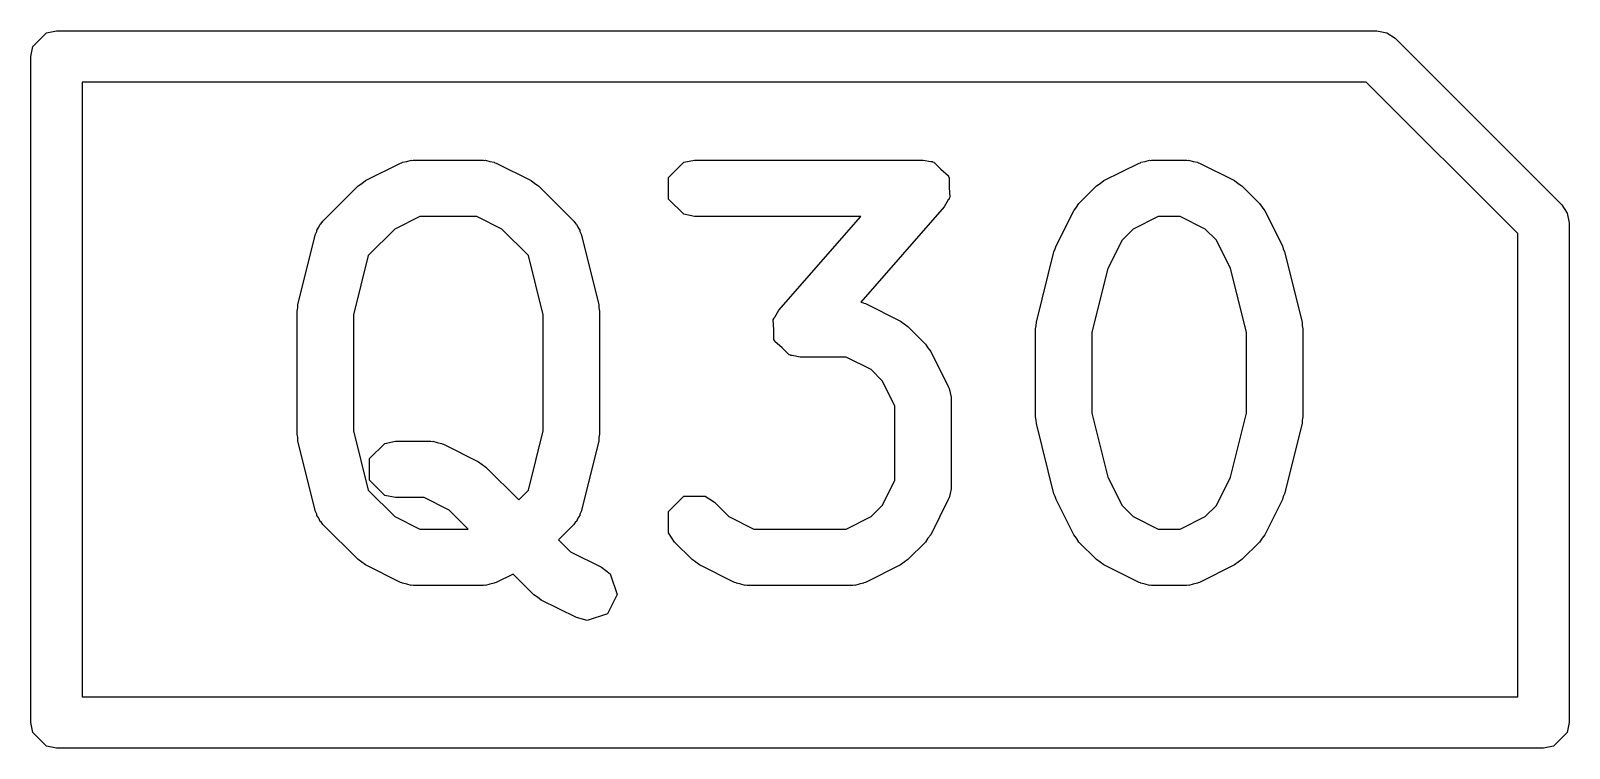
# Model space of a CAD drawing. Header units: millimetres. Extents: x 129 to 276, y -185 to -58.
# Drawn here: x 226 to 229, y -85.7 to -84.3 of the extents above; entities that cross this region are included whole.
import ezdxf

# ---------------------------------------------------------------- set-up
doc = ezdxf.new("R2010")
doc.units = ezdxf.units.MM
doc.layers.add('F.Fab', color=9, linetype='CONTINUOUS', true_color=0xafafaf)

msp = doc.modelspace()

# ---------------------------------------------------------------- linework, layer by layer
at = {"layer": 'F.Fab', "linetype": 'CONTINUOUS'}
for p, q in [((226.030866, -84.303806), (226.05, -84.3)), ((226.05, -84.3), (228.625, -84.3)), ((228.625, -84.3), (228.644134, -84.303806)), ((226.003806, -84.330866), (226.030866, -84.303806)), ((228.644134, -84.303806), (228.660355, -84.314645)), ((228.660355, -84.314645), (228.985355, -84.639644)), ((226, -84.35), (226.003806, -84.330866)), ((226, -85.65), (226, -84.35)), ((226.1, -84.4), (226.1, -85.6)), ((228.60429, -84.4), (226.1, -84.4)), ((228.9, -84.69571), (228.60429, -84.4)), ((226.652546, -84.592458), (226.721117, -84.558172)), ((226.721117, -84.558172), (226.723773, -84.557444)), ((226.723773, -84.557444), (226.724666, -84.556552)), ((226.724666, -84.556552), (226.733317, -84.554831)), ((226.733317, -84.554831), (226.741815, -84.552504)), ((226.741815, -84.552504), (226.743011, -84.552902)), ((226.743011, -84.552902), (226.745714, -84.552365)), ((226.745714, -84.552365), (226.882857, -84.552365)), ((226.882857, -84.552365), (226.885559, -84.552902)), ((226.885559, -84.552902), (226.886756, -84.552504)), ((226.886756, -84.552504), (226.895253, -84.554831)), ((226.895253, -84.554831), (226.903905, -84.556552)), ((226.903905, -84.556552), (226.904797, -84.557444)), ((226.904797, -84.557444), (226.907454, -84.558172)), ((226.907454, -84.558172), (226.976025, -84.592458)), ((227.243473, -84.586317), (227.273238, -84.556552)), ((227.273238, -84.556552), (227.294286, -84.552365)), ((227.294286, -84.552365), (227.74, -84.552365)), ((227.74, -84.552365), (227.755337, -84.555416)), ((227.755337, -84.555416), (227.75762, -84.555264)), ((227.75762, -84.555264), (227.758516, -84.556048)), ((227.758516, -84.556048), (227.761048, -84.556552)), ((227.761048, -84.556552), (227.77474, -84.570244)), ((228.092546, -84.592458), (228.161117, -84.558172)), ((228.161117, -84.558172), (228.163773, -84.557444)), ((228.163773, -84.557444), (228.164666, -84.556552)), ((228.164666, -84.556552), (228.173317, -84.554831)), ((228.173317, -84.554831), (228.181815, -84.552504)), ((228.181815, -84.552504), (228.183011, -84.552902)), ((228.183011, -84.552902), (228.185714, -84.552365)), ((228.185714, -84.552365), (228.254285, -84.552365)), ((228.254285, -84.552365), (228.256987, -84.552902)), ((228.256987, -84.552902), (228.258183, -84.552504)), ((228.258183, -84.552504), (228.266679, -84.55483)), ((228.266679, -84.55483), (228.275333, -84.556552)), ((228.275333, -84.556552), (228.276225, -84.557444)), ((228.276225, -84.557444), (228.278882, -84.558172)), ((228.278882, -84.558172), (228.347454, -84.592458)), ((226.638253, -84.60276), (226.645583, -84.597861)), ((226.645583, -84.597861), (226.652546, -84.592458)), ((226.976025, -84.592458), (226.982981, -84.597857)), ((226.982981, -84.597857), (226.990319, -84.60276)), ((227.243473, -84.628413), (227.243473, -84.586317)), ((227.77474, -84.570244), (227.789301, -84.582985)), ((227.789301, -84.582985), (227.78943, -84.584934)), ((227.78943, -84.584934), (227.790813, -84.586317)), ((227.790813, -84.586317), (227.790813, -84.605665)), ((228.078252, -84.60276), (228.085589, -84.597857)), ((228.085589, -84.597857), (228.092546, -84.592458)), ((228.347454, -84.592458), (228.354414, -84.59786)), ((228.354414, -84.59786), (228.361748, -84.60276)), ((226.56968, -84.671331), (226.638253, -84.60276)), ((226.990319, -84.60276), (227.058891, -84.671331)), ((227.273238, -84.658178), (227.243473, -84.628413)), ((227.790813, -84.628413), (227.789197, -84.630028)), ((227.790813, -84.605665), (227.792101, -84.624986)), ((227.792101, -84.624986), (227.790813, -84.627222)), ((227.790813, -84.627222), (227.790813, -84.628413)), ((228.043966, -84.637046), (228.078252, -84.60276)), ((228.361748, -84.60276), (228.396034, -84.637046)), ((227.294286, -84.662365), (227.273238, -84.658178)), ((227.781392, -84.643583), (227.618487, -84.82976)), ((227.789197, -84.630028), (227.781392, -84.643583)), ((227.999378, -84.719911), (228.033664, -84.65134)), ((228.033664, -84.65134), (228.039066, -84.644379)), ((228.039066, -84.644379), (228.043966, -84.637046)), ((228.396034, -84.637046), (228.400933, -84.644378)), ((228.400933, -84.644378), (228.406337, -84.651341)), ((228.406337, -84.651341), (228.440621, -84.719911)), ((228.985355, -84.639644), (228.996194, -84.655865)), ((228.996194, -84.655865), (228.996194, -84.655866)), ((228.996194, -84.655866), (229, -84.675)), ((226.557757, -84.691495), (226.557758, -84.689175)), ((226.557758, -84.689175), (226.561499, -84.683574)), ((226.561499, -84.683574), (226.56438, -84.677478)), ((226.56438, -84.677478), (226.566371, -84.676283)), ((226.566371, -84.676283), (226.56968, -84.671331)), ((226.709723, -84.686851), (226.658233, -84.738341)), ((226.758697, -84.662365), (226.709723, -84.686851)), ((226.869874, -84.662365), (226.758697, -84.662365)), ((226.918847, -84.686852), (226.869874, -84.662365)), ((226.970336, -84.738339), (226.918847, -84.686852)), ((227.058891, -84.671331), (227.0622, -84.676284)), ((227.0622, -84.676284), (227.064191, -84.677479)), ((227.064191, -84.677479), (227.067069, -84.683572)), ((227.067069, -84.683572), (227.070813, -84.689175)), ((227.070813, -84.689175), (227.070813, -84.691496)), ((227.618793, -84.662365), (227.294286, -84.662365)), ((227.458608, -84.845433), (227.618793, -84.662365)), ((228.149724, -84.686851), (228.128057, -84.708518)), ((228.198697, -84.662365), (228.149724, -84.686851)), ((228.241302, -84.662365), (228.198697, -84.662365)), ((228.290277, -84.686853), (228.241302, -84.662365)), ((228.31194, -84.708516), (228.290277, -84.686853)), ((229, -84.675), (229, -85.65)), ((226.520927, -84.834025), (226.555213, -84.696882)), ((226.555213, -84.696882), (226.557757, -84.691495)), ((227.070813, -84.691496), (227.073358, -84.696883)), ((227.073358, -84.696883), (227.107643, -84.834026)), ((227.997787, -84.725717), (227.999378, -84.719911)), ((228.128057, -84.708518), (228.100464, -84.763703)), ((228.339533, -84.763703), (228.31194, -84.708516)), ((228.440621, -84.719911), (228.44221, -84.725717)), ((228.9, -85.6), (228.9, -84.69571)), ((226.658233, -84.738341), (226.629285, -84.854137)), ((226.999285, -84.854136), (226.970336, -84.738339)), ((227.960927, -84.868311), (227.995213, -84.731168)), ((227.995213, -84.731168), (227.997787, -84.725717)), ((228.44221, -84.725717), (228.444786, -84.731168)), ((228.444786, -84.731168), (228.479072, -84.868312)), ((228.100464, -84.763703), (228.069285, -84.888423)), ((228.370714, -84.888423), (228.339533, -84.763703)), ((226.520599, -84.840757), (226.520927, -84.834025)), ((227.107643, -84.834026), (227.10797, -84.840757)), ((227.618487, -84.82976), (227.623905, -84.830838)), ((227.623905, -84.830838), (227.624797, -84.83173)), ((227.624797, -84.83173), (227.627454, -84.832458)), ((227.627454, -84.832458), (227.696026, -84.866744)), ((226.519285, -84.847365), (226.520599, -84.840757)), ((226.519285, -85.087365), (226.519285, -84.847365)), ((226.629285, -84.854137), (226.629285, -85.080593)), ((226.999285, -85.080593), (226.999285, -84.854136)), ((227.10797, -84.840757), (227.109285, -84.847365)), ((227.109285, -84.847365), (227.109285, -85.087365)), ((227.447899, -84.864031), (227.449187, -84.861794)), ((227.449187, -84.883351), (227.447899, -84.864031)), ((227.449187, -84.860603), (227.450803, -84.858986)), ((227.449187, -84.861794), (227.449187, -84.860603)), ((227.450803, -84.858986), (227.458608, -84.845433)), ((227.696026, -84.866744), (227.702986, -84.872146)), ((227.960599, -84.875043), (227.960927, -84.868311)), ((228.479072, -84.868312), (228.479399, -84.875043)), ((227.449187, -84.902699), (227.449187, -84.883351)), ((227.702986, -84.872146), (227.71032, -84.877046)), ((227.71032, -84.877046), (227.744605, -84.911331)), ((227.959285, -84.881651), (227.960599, -84.875043)), ((227.959285, -85.05308), (227.959285, -84.881651)), ((228.069285, -84.888423), (228.069285, -85.046307)), ((228.370714, -85.046307), (228.370714, -84.888423)), ((228.479399, -84.875043), (228.480714, -84.881651)), ((228.480714, -84.881651), (228.480714, -85.05308)), ((227.450568, -84.90408), (227.449187, -84.902699)), ((227.450699, -84.906032), (227.450568, -84.90408)), ((227.465263, -84.918775), (227.450699, -84.906032)), ((227.478952, -84.932464), (227.465263, -84.918775)), ((227.744605, -84.911331), (227.749502, -84.918661)), ((227.749502, -84.918661), (227.754907, -84.925625)), ((227.754907, -84.925625), (227.789194, -84.994197)), ((227.481483, -84.932967), (227.478952, -84.932464)), ((227.48238, -84.933752), (227.481483, -84.932967)), ((227.484662, -84.933599), (227.48238, -84.933752)), ((227.5, -84.936651), (227.484662, -84.933599)), ((227.589874, -84.936651), (227.5, -84.936651)), ((227.638849, -84.961139), (227.589874, -84.936651)), ((227.660513, -84.982803), (227.638849, -84.961139)), ((227.685, -85.031777), (227.660513, -84.982803)), ((227.789194, -84.994197), (227.789921, -84.996854)), ((227.789921, -84.996854), (227.790813, -84.997746)), ((227.790813, -84.997746), (227.792531, -85.006386)), ((227.792531, -85.006386), (227.794862, -85.014896)), ((227.794862, -85.014896), (227.794462, -85.016093)), ((227.794462, -85.016093), (227.795, -85.018794)), ((227.795, -85.018794), (227.795, -85.190222)), ((227.685, -85.177239), (227.685, -85.031777)), ((228.069285, -85.046307), (228.100465, -85.171027)), ((228.339533, -85.171026), (228.370714, -85.046307)), ((227.960599, -85.059687), (227.959285, -85.05308)), ((227.960927, -85.06642), (227.960599, -85.059687)), ((227.995213, -85.203562), (227.960927, -85.06642)), ((228.479072, -85.06642), (228.444786, -85.203562)), ((228.479399, -85.059687), (228.479072, -85.06642)), ((228.480714, -85.05308), (228.479399, -85.059687)), ((226.520599, -85.093972), (226.519285, -85.087365)), ((226.520927, -85.100705), (226.520599, -85.093972)), ((226.555213, -85.237848), (226.520927, -85.100705)), ((226.629285, -85.080593), (226.658234, -85.196389)), ((226.660615, -85.134889), (226.69038, -85.105124)), ((226.69038, -85.105124), (226.711428, -85.100937)), ((226.711428, -85.100937), (226.78, -85.100937)), ((226.78, -85.100937), (226.7827, -85.101474)), ((226.7827, -85.101474), (226.783898, -85.101075)), ((226.783898, -85.101075), (226.792406, -85.103404)), ((226.792406, -85.103404), (226.801048, -85.105124)), ((226.801048, -85.105124), (226.801939, -85.106015)), ((226.801939, -85.106015), (226.804596, -85.106743)), ((226.804596, -85.106743), (226.873167, -85.141028)), ((226.970336, -85.196389), (226.999285, -85.080593)), ((227.107643, -85.100704), (227.073358, -85.237847)), ((227.10797, -85.093972), (227.107643, -85.100704)), ((227.109285, -85.087365), (227.10797, -85.093972)), ((226.660615, -85.176985), (226.660615, -85.134889)), ((226.873167, -85.141028), (226.880133, -85.146434)), ((226.880133, -85.146434), (226.887462, -85.151331)), ((226.887462, -85.151331), (226.951428, -85.215297)), ((226.658234, -85.196389), (226.709722, -85.247877)), ((226.69038, -85.20675), (226.660615, -85.176985)), ((226.951428, -85.215297), (226.970336, -85.196389)), ((227.660511, -85.226215), (227.685, -85.177239)), ((227.794862, -85.19412), (227.792531, -85.202629)), ((227.795, -85.190222), (227.794462, -85.192922)), ((227.794462, -85.192922), (227.794862, -85.19412)), ((228.100465, -85.171027), (228.128059, -85.226214)), ((228.31194, -85.226214), (228.339533, -85.171026)), ((226.711428, -85.210937), (226.69038, -85.20675)), ((226.767016, -85.210937), (226.711428, -85.210937)), ((226.81599, -85.235423), (226.767016, -85.210937)), ((227.243473, -85.237746), (227.27324, -85.20798)), ((227.27324, -85.20798), (227.315334, -85.207981)), ((227.315334, -85.207981), (227.333177, -85.219904)), ((227.333177, -85.219904), (227.361149, -85.247876)), ((227.638851, -85.247876), (227.660511, -85.226215)), ((227.789194, -85.214819), (227.754907, -85.283391)), ((227.789921, -85.212161), (227.789194, -85.214819)), ((227.790813, -85.21127), (227.789921, -85.212161)), ((227.792531, -85.202629), (227.790813, -85.21127)), ((227.997788, -85.209012), (227.995213, -85.203562)), ((227.999378, -85.214819), (227.997788, -85.209012)), ((228.033664, -85.283391), (227.999378, -85.214819)), ((228.128059, -85.226214), (228.149722, -85.247877)), ((228.290278, -85.247876), (228.31194, -85.226214)), ((228.440622, -85.214819), (228.406337, -85.28339)), ((228.442212, -85.209009), (228.440622, -85.214819)), ((228.444786, -85.203562), (228.442212, -85.209009)), ((226.557758, -85.243235), (226.555213, -85.237848)), ((226.557758, -85.245555), (226.557758, -85.243235)), ((226.561499, -85.251155), (226.557758, -85.245555)), ((226.56438, -85.257252), (226.561499, -85.251155)), ((226.566371, -85.258446), (226.56438, -85.257252)), ((226.56968, -85.263399), (226.566371, -85.258446)), ((226.709722, -85.247877), (226.758698, -85.272365)), ((226.852932, -85.272365), (226.81599, -85.235423)), ((227.0622, -85.258445), (227.058891, -85.263399)), ((227.064191, -85.257251), (227.0622, -85.258445)), ((227.067069, -85.251157), (227.064191, -85.257251)), ((227.070813, -85.245555), (227.067069, -85.251157)), ((227.073358, -85.237847), (227.070813, -85.243234)), ((227.070813, -85.243234), (227.070813, -85.245555)), ((227.243472, -85.27984), (227.243473, -85.237746)), ((227.361149, -85.247876), (227.410127, -85.272365)), ((227.589873, -85.272365), (227.638851, -85.247876)), ((228.149722, -85.247877), (228.198698, -85.272365)), ((228.241301, -85.272365), (228.290278, -85.247876)), ((226.638252, -85.331971), (226.56968, -85.263399)), ((226.758698, -85.272365), (226.852932, -85.272365)), ((227.058891, -85.263399), (227.02921, -85.293079)), ((227.255395, -85.297684), (227.243472, -85.27984)), ((227.410127, -85.272365), (227.589873, -85.272365)), ((227.754907, -85.283391), (227.7495, -85.290357)), ((228.039066, -85.290351), (228.033664, -85.283391)), ((228.198698, -85.272365), (228.241301, -85.272365)), ((228.406337, -85.28339), (228.400933, -85.290352)), ((227.02921, -85.293079), (227.05258, -85.31645)), ((227.05258, -85.31645), (227.113168, -85.346744)), ((227.28968, -85.33197), (227.255395, -85.297684)), ((227.744605, -85.297684), (227.71032, -85.33197)), ((227.7495, -85.290357), (227.744605, -85.297684)), ((228.043966, -85.297685), (228.039066, -85.290351)), ((228.078252, -85.331971), (228.043966, -85.297685)), ((228.396034, -85.297685), (228.361748, -85.331971)), ((228.400933, -85.290352), (228.396034, -85.297685)), ((226.64558, -85.336867), (226.638252, -85.331971)), ((226.652547, -85.342274), (226.64558, -85.336867)), ((226.721117, -85.376558), (226.652547, -85.342274)), ((227.113168, -85.346744), (227.130121, -85.359902)), ((227.297006, -85.336865), (227.28968, -85.33197)), ((227.303975, -85.342274), (227.297006, -85.336865)), ((227.372546, -85.376559), (227.303975, -85.342274)), ((227.696025, -85.342274), (227.627453, -85.376559)), ((227.702991, -85.336867), (227.696025, -85.342274)), ((227.71032, -85.33197), (227.702991, -85.336867)), ((228.085584, -85.33687), (228.078252, -85.331971)), ((228.092547, -85.342274), (228.085584, -85.33687)), ((228.161117, -85.376558), (228.092547, -85.342274)), ((228.347453, -85.342274), (228.278881, -85.376559)), ((228.354416, -85.336869), (228.347453, -85.342274)), ((228.361748, -85.331971), (228.354416, -85.336869)), ((226.723773, -85.377285), (226.721117, -85.376558)), ((226.724666, -85.378178), (226.723773, -85.377285)), ((226.733319, -85.379899), (226.724666, -85.378178)), ((226.741816, -85.382226), (226.733319, -85.379899)), ((226.895263, -85.379897), (226.886755, -85.382227)), ((226.903905, -85.378178), (226.895263, -85.379897)), ((226.904796, -85.377286), (226.903905, -85.378178)), ((226.907453, -85.376559), (226.904796, -85.377286)), ((226.940568, -85.360001), (226.907453, -85.376559)), ((226.98111, -85.400542), (226.940568, -85.360001)), ((227.130121, -85.359902), (227.143433, -85.399836)), ((227.375203, -85.377286), (227.372546, -85.376559)), ((227.376095, -85.378178), (227.375203, -85.377286)), ((227.384743, -85.379898), (227.376095, -85.378178)), ((227.393245, -85.382226), (227.384743, -85.379898)), ((227.615263, -85.379897), (227.606755, -85.382227)), ((227.623905, -85.378178), (227.615263, -85.379897)), ((227.624796, -85.377286), (227.623905, -85.378178)), ((227.627453, -85.376559), (227.624796, -85.377286)), ((228.163773, -85.377285), (228.161117, -85.376558)), ((228.164666, -85.378178), (228.163773, -85.377285)), ((228.173319, -85.379899), (228.164666, -85.378178)), ((228.181816, -85.382226), (228.173319, -85.379899)), ((228.266691, -85.379897), (228.258183, -85.382227)), ((228.275333, -85.378178), (228.266691, -85.379897)), ((228.276224, -85.377286), (228.275333, -85.378178)), ((228.278881, -85.376559), (228.276224, -85.377286)), ((226.743011, -85.381827), (226.741816, -85.382226)), ((226.745714, -85.382365), (226.743011, -85.381827)), ((226.882857, -85.382365), (226.745714, -85.382365)), ((226.885557, -85.381827), (226.882857, -85.382365)), ((226.886755, -85.382227), (226.885557, -85.381827)), ((226.98844, -85.40544), (226.98111, -85.400542)), ((226.995403, -85.410844), (226.98844, -85.40544)), ((227.143433, -85.399836), (227.124606, -85.437487)), ((227.39444, -85.381827), (227.393245, -85.382226)), ((227.397143, -85.382365), (227.39444, -85.381827)), ((227.602857, -85.382365), (227.397143, -85.382365)), ((227.605557, -85.381827), (227.602857, -85.382365)), ((227.606755, -85.382227), (227.605557, -85.381827)), ((228.183011, -85.381827), (228.181816, -85.382226)), ((228.185714, -85.382365), (228.183011, -85.381827)), ((228.254285, -85.382365), (228.185714, -85.382365)), ((228.256985, -85.381827), (228.254285, -85.382365)), ((228.258183, -85.382227), (228.256985, -85.381827)), ((227.063974, -85.44513), (226.995403, -85.410844)), ((227.124606, -85.437487), (227.084672, -85.450798)), ((227.084672, -85.450798), (227.063974, -85.44513)), ((226.1, -85.6), (228.9, -85.6)), ((226.003806, -85.669134), (226, -85.65)), ((229, -85.65), (228.996194, -85.669134)), ((226.030866, -85.696194), (226.003806, -85.669134)), ((228.996194, -85.669134), (228.969134, -85.696194)), ((226.05, -85.7), (226.030866, -85.696194)), ((228.95, -85.7), (226.05, -85.7)), ((228.969134, -85.696194), (228.95, -85.7))]:
    msp.add_line(p, q, dxfattribs=at)

doc.saveas('drawing.dxf')
